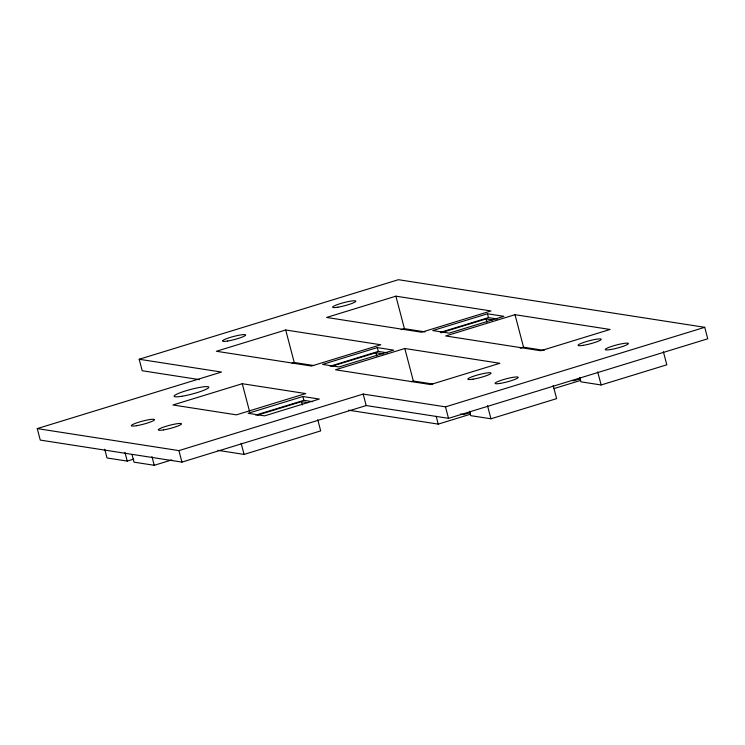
<?xml version="1.0" encoding="UTF-8"?>
<svg xmlns="http://www.w3.org/2000/svg" width="745" height="745" viewBox="0 0 745 745"><rect width="100%" height="100%" fill="white"/><g stroke="black" fill="none" stroke-linecap="round" stroke-linejoin="round"><path stroke-width="1.12" d="M139.185 359.258L398.426 279.701L704.733 327.306L707.75 338.798L448.518 418.345L366.195 405.559L181.938 462.105L40.267 440.081L37.25 428.599L221.507 372.053L139.185 359.258L142.202 370.74L199.371 379.624M285.708 329.988L216.385 351.267L311.466 366.046L380.797 344.767L285.708 329.988L294.238 362.498L313.71 365.525M395.902 296.175L326.58 317.454L421.661 332.233L490.983 310.954L395.902 296.175L404.423 328.685L425.05 331.888M292.04 363.178L294.238 362.498M401.127 329.7L404.423 328.685M242.274 383.712L172.942 404.982L236.416 414.853L305.739 393.574L242.274 383.712L249.622 411.734M377.287 347.598L322.557 364.398L338.994 366.95L393.723 350.15L377.287 347.598L378.292 351.426L387.055 352.785M487.481 313.785L432.752 330.575L449.188 333.136L503.918 316.336L487.481 313.785L488.478 317.612L497.25 318.972M330.128 366.205L378.292 351.426M440.323 332.391L488.478 317.612M331.786 366.279L375.908 352.739L383.396 353.903M440.872 332.801L486.094 318.925L492.519 319.922M404.814 348.502L335.492 369.781L430.573 384.56L499.895 363.281L404.814 348.502L413.345 381.012L432.817 384.038M515.009 314.688L445.678 335.967L540.768 350.746L610.09 329.467L515.009 314.688L523.53 347.198L544.157 350.401M302.87 396.508L248.141 413.298L264.577 415.859L319.307 399.059L302.87 396.508L303.876 400.326L312.639 401.695M255.712 415.105L303.876 400.326M257.37 415.188L301.492 401.648L307.909 402.645M104.719 449.216L107.01 457.961L127.237 461.099L133.802 459.088M37.25 428.599L178.921 450.613L363.178 394.068L445.501 406.863L704.733 327.306M411.147 381.682L413.345 381.012M520.234 348.213L523.53 347.198M131.995 454.506L134.007 462.151L154.234 465.299L171.75 459.926M217.894 450.343L244.071 454.413L320.685 430.899L317.761 419.742M470.337 412.544L463.762 414.565L460.391 414.034M580.523 378.73L573.957 380.751L571.704 380.397M348.651 410.197L438.228 424.119L470.43 414.229M553.963 388.601L580.616 380.416M469.574 411.268L470.719 415.645L490.946 418.783L556.627 398.631L553.181 385.519M579.759 377.454L580.904 381.831L601.14 384.969L666.812 364.817L663.376 351.705M597.695 371.857L601.14 384.969M486.094 318.925L486.96 322.203M487.509 405.671L490.946 418.783M445.501 406.863L448.518 418.345M436.179 416.306L438.228 424.119M375.908 352.739L376.765 356.026M363.178 394.068L366.195 405.559M301.492 401.648L302.349 404.926M241.138 443.256L244.071 454.413M178.921 450.613L181.938 462.105M151.943 456.555L154.234 465.299M124.946 452.364L127.237 461.099M181.873 396.265A17.955 2.403 -14.7 0 0 208.777 387.419A17.955 2.403 -14.7 0 0 183.652 391.516A17.955 2.403 -14.7 0 0 181.873 396.265M136.558 425.693A11.967 1.602 -14.7 0 0 154.504 419.798A11.967 1.602 -14.7 0 0 137.741 422.527A11.967 1.602 -14.7 0 0 136.558 425.693M163.555 429.893A11.967 1.602 -14.7 0 0 181.491 423.989A11.967 1.602 -14.7 0 0 164.738 426.717A11.967 1.602 -14.7 0 0 163.555 429.893M227.691 341.014A11.967 1.602 -14.7 0 0 245.636 335.11A11.967 1.602 -14.7 0 0 228.883 337.848A11.967 1.602 -14.7 0 0 227.691 341.014M337.885 307.201A11.967 1.602 -14.7 0 0 355.821 301.297A11.967 1.602 -14.7 0 0 339.068 304.025A11.967 1.602 -14.7 0 0 337.885 307.201M473.084 379.158A11.967 1.602 -14.7 0 0 491.029 373.254A11.967 1.602 -14.7 0 0 474.276 375.983A11.967 1.602 -14.7 0 0 473.084 379.158M500.268 383.377A11.967 1.602 -14.7 0 0 518.213 377.482A11.967 1.602 -14.7 0 0 501.46 380.211A11.967 1.602 -14.7 0 0 500.268 383.377M610.462 349.563A11.967 1.602 -14.7 0 0 628.398 343.659A11.967 1.602 -14.7 0 0 611.645 346.397A11.967 1.602 -14.7 0 0 610.462 349.563M583.279 345.335A11.967 1.602 -14.7 0 0 601.215 339.441A11.967 1.602 -14.7 0 0 584.462 342.169A11.967 1.602 -14.7 0 0 583.279 345.335"/></g></svg>
